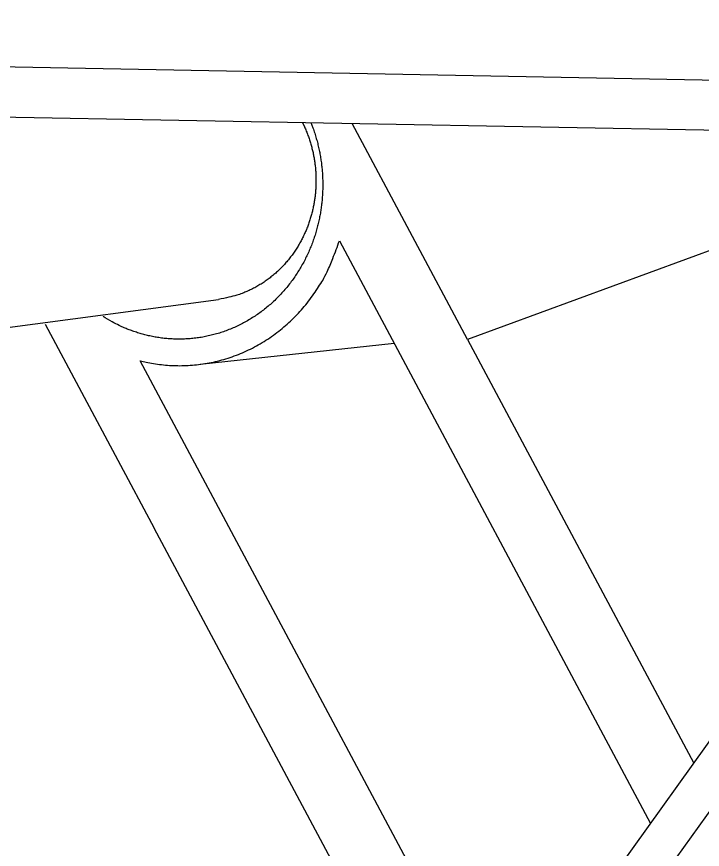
# Model space of a CAD drawing. Header units: millimetres. Extents: x 8076 to 10926, y 4783 to 8520.
# Drawn here: x 10186.2 to 10207.1, y 7223.55 to 7248.93 of the extents above; entities that cross this region are included whole.
import ezdxf

# ---------------------------------------------------------------- set-up
doc = ezdxf.new("R2010")
doc.units = ezdxf.units.MM

# ---------------------------------------------------------------- blocks, each defined once
blk = doc.blocks.new('149221')
at = {"linetype": 'Continuous'}
for p, q in [((160.043, -1.437), (263.389, -3.37)), ((160.368, -2.972), (263.759, -4.907)), ((254.922, -34.917), (277.618, -3.204)), ((279.124, -3.232), (256.427, -34.945)), ((255.696, -11.279), (252.179, -4.69)), ((264.693, -7.977), (255.696, -11.279)), ((251.793, -8.268), (261.279, -26.035)), ((172.288, -20.192), (248.107, -10.056)), ((242.827, -10.813), (246.147, -17.032)), ((247.551, -12.037), (253.461, -11.391)), ((255.696, -11.279), (262.593, -24.198)), ((256.68, -32.461), (245.718, -11.928)), ((255.365, -34.298), (246.147, -17.032))]:
    blk.add_line(p, q, dxfattribs=at)
for points in [[(250.924, -4.667), (250.984, -4.827, -0.007804), (251.038, -4.987, -0.008157), (251.087, -5.147, -0.008211), (251.129, -5.306, -0.007948), (251.166, -5.465, -0.007815), (251.198, -5.622, -0.007692), (251.224, -5.778, -0.007615), (251.246, -5.932, -0.007477), (251.262, -6.084, -0.007363), (251.274, -6.234, -0.007198), (251.281, -6.382, -0.007162), (251.284, -6.528, -0.006999), (251.283, -6.673, -0.007033), (251.278, -6.82, -0.007164), (251.268, -6.969, -0.007161), (251.254, -7.12, -0.007378), (251.235, -7.273, -0.007529), (251.211, -7.427, -0.007667), (251.182, -7.583, -0.007765), (251.147, -7.74, -0.007941), (251.107, -7.897, -0.008061), (251.061, -8.055, -0.008225), (251.01, -8.214, -0.008342), (250.952, -8.372, -0.00851), (250.889, -8.529, -0.00863), (250.819, -8.686, -0.008795), (250.743, -8.841, -0.008915), (250.661, -8.995, -0.009076), (250.573, -9.147, -0.009195), (250.478, -9.296, -0.009349), (250.378, -9.442, -0.009464), (250.271, -9.585, -0.009608), (250.158, -9.725, -0.009717), (250.04, -9.86, -0.009848), (249.916, -9.991, -0.009948), (249.787, -10.117, -0.010063), (249.652, -10.238, -0.010152), (249.513, -10.353, -0.010247), (249.368, -10.462, -0.010321), (249.22, -10.565, -0.010392), (249.068, -10.662, -0.010449), (248.912, -10.752, -0.010495), (248.753, -10.835, -0.010532), (248.591, -10.911, -0.010549), (248.426, -10.98, -0.010565), (248.26, -11.042, -0.010553), (248.091, -11.096, -0.010546), (247.922, -11.142, -0.010504), (247.752, -11.182, -0.010475), (247.582, -11.214, -0.010405), (247.411, -11.238, -0.010352), (247.241, -11.255, -0.010251), (247.072, -11.266, -0.010184), (246.904, -11.269, -0.010074), (246.738, -11.266, -0.009967), (246.573, -11.256, -0.009779), (246.411, -11.24, -0.009736), (246.25, -11.217, -0.009722), (246.093, -11.189, -0.009394), (245.938, -11.156, -0.008734), (245.788, -11.117, -0.009312), (245.639, -11.073, -0.010591), (245.49, -11.022, -0.008273), (245.353, -10.972, -0.00356), (245.23, -10.924, -0.010731), (245.081, -10.854, -0.017755), (244.864, -10.737, -0.009009), (244.586, -10.579, -0.004963)], [(250.664, -4.662), (250.726, -4.793, -0.00862), (250.783, -4.924, -0.008993), (250.834, -5.056, -0.009035), (250.88, -5.189, -0.008745), (250.92, -5.321, -0.008601), (250.956, -5.452, -0.008468), (250.987, -5.583, -0.008363), (251.013, -5.713, -0.00818), (251.034, -5.841, -0.00809), (251.051, -5.968, -0.00796), (251.064, -6.094, -0.007807), (251.073, -6.217, -0.007575), (251.077, -6.338, -0.007611), (251.078, -6.458, -0.007495), (251.076, -6.579, -0.007463), (251.07, -6.701, -0.007678), (251.059, -6.825, -0.007756), (251.045, -6.95, -0.007958), (251.026, -7.077, -0.008102), (251.003, -7.206, -0.008277), (250.975, -7.335, -0.008399), (250.943, -7.465, -0.008593), (250.905, -7.595, -0.008728), (250.862, -7.726, -0.008916), (250.814, -7.856, -0.00905), (250.761, -7.986, -0.00924), (250.702, -8.115, -0.009376), (250.638, -8.243, -0.00956), (250.568, -8.369, -0.009695), (250.493, -8.494, -0.009874), (250.412, -8.616, -0.010003), (250.326, -8.735, -0.010165), (250.235, -8.851, -0.010297), (250.139, -8.964, -0.010466), (250.038, -9.073, -0.010556), (249.932, -9.178, -0.010627), (249.821, -9.278, -0.010814), (249.706, -9.373, -0.011131), (249.587, -9.463, -0.01092), (249.464, -9.548, -0.010315), (249.339, -9.627, -0.011371), (249.209, -9.7, -0.013505), (249.072, -9.768, -0.010447), (248.942, -9.828, -0.003965), (248.823, -9.879, -0.01445), (248.668, -9.93, -0.02483), (248.426, -9.99, -0.012385), (248.107, -10.056, -0.006625)], [(245.718, -11.928), (245.95, -11.981, 0.012778), (246.187, -12.023, 0.012259), (246.43, -12.053, 0.01214), (246.677, -12.072, 0.012632), (246.928, -12.078, 0.012881), (247.181, -12.071, 0.013042), (247.437, -12.05, 0.013147), (247.694, -12.016, 0.013336), (247.951, -11.967, 0.013428), (248.207, -11.904, 0.013539), (248.461, -11.826, 0.013574), (248.712, -11.735, 0.013621), (248.959, -11.628, 0.013619), (249.201, -11.508, 0.013624), (249.437, -11.375, 0.013542), (249.666, -11.228, 0.013403), (249.888, -11.069, 0.013396), (250.1, -10.898, 0.013481), (250.304, -10.716, 0.01304), (250.497, -10.524, 0.012163), (250.678, -10.325, 0.013023), (250.85, -10.114, 0.014906), (251.012, -9.89, 0.011587), (251.158, -9.675, 0.004913), (251.283, -9.477, 0.015141), (251.417, -9.216, 0.025088), (251.589, -8.807, 0.012647), (251.793, -8.268, 0.006888)]]:
    blk.add_lwpolyline(points, format="xyb", dxfattribs=at)
blk = doc.blocks.new('149221_V_ZENIT_48_10_Sin_[CAD07190026]')
at = {"linetype": 'Continuous'}
blk.add_blockref('149221', (0, 0), dxfattribs=at)

msp = doc.modelspace()

# ---------------------------------------------------------------- block references
msp.add_blockref('149221_V_ZENIT_48_10_Sin_[CAD07190026]', (9944.245, 7250.37))

doc.saveas('drawing.dxf')
